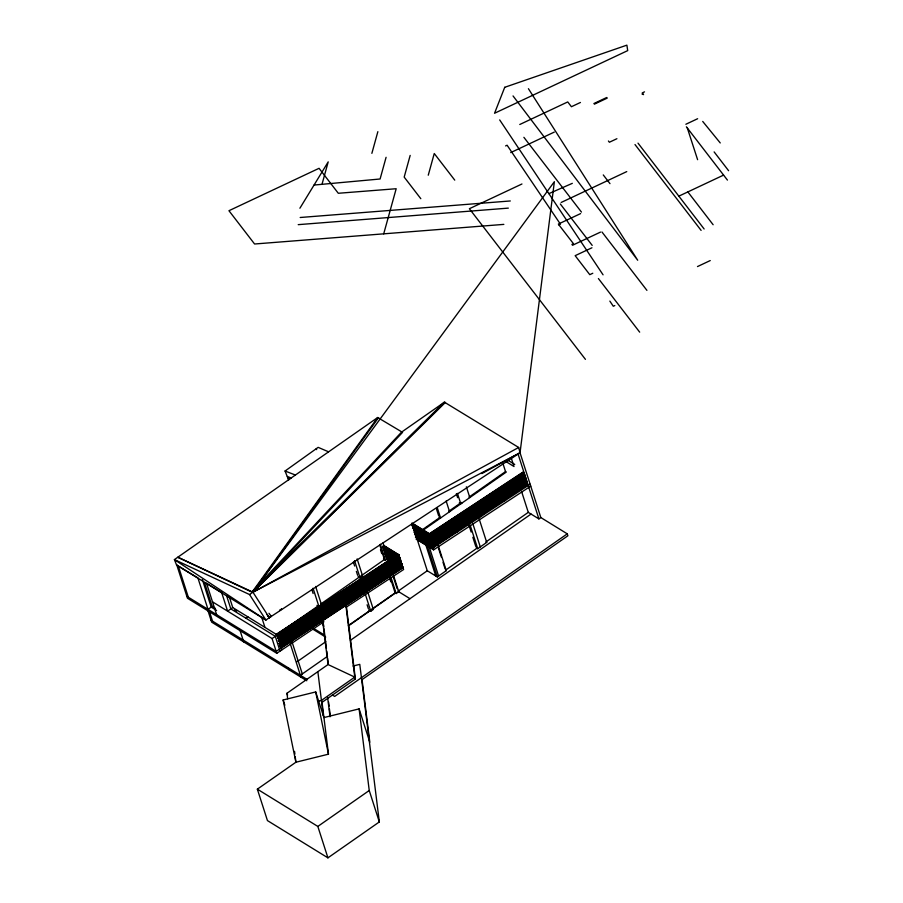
<?xml version="1.0" encoding="UTF-8"?>
<svg xmlns="http://www.w3.org/2000/svg" width="903" height="903" viewBox="0 0 903 903"><rect width="100%" height="100%" fill="white"/><g stroke="black" fill="none" stroke-linecap="round" stroke-linejoin="round"><path stroke-width="1.35" d="M353.017 666.03L359.778 664.36L379.328 821.933L327.924 857.85L267.446 820.59L257.355 789.166L295.902 762.222L283.136 699.983L315.7 691.935L323.929 717.569L359.112 708.878L369.812 742.221L362.047 679.62L567.885 535.772L567.265 533.842L540.829 517.554L520.038 452.787L554.374 181.684L252.942 592.187L520.038 452.787L518.672 447.47L444.434 402.174L401.463 432.198L251.847 592.029L444.434 402.174L252.874 592.221L249.555 594.546L174.403 559.6L377.691 417.525L402.557 432.356L253.021 592.097M322.213 183.546L328.207 161.863L299.898 208.232M371.867 153.352L377.86 131.657M386.089 157.303L380.095 178.997L314.052 185.047M383.707 233.843L396.18 188.727L338.298 193.276L319.064 168.308L228.944 210.715L254.578 244.002L503.84 224.384M410.176 155.406L404.183 177.101L420.821 198.705M428.259 175.205L434.253 153.51L454.751 180.126M377.691 417.525L252.084 592.187L177.789 557.23L252.93 592.176L269.32 617.697L520.038 452.787L481.886 473.567M445.461 402.366L252.942 592.187L252.084 592.187L252.874 592.221L378.571 417.57M480.565 516.719L485.171 512.407M461.072 528.221L456.76 532.33M433.496 546.947L433.587 549.859L530.738 486.13M434.975 545.988L436.973 544.024M288.621 480.057L285.066 471.016L316.264 448.712L316.648 449.626M316.242 448.701L318.161 447.357L328.478 451.771M267.694 615.519L269.32 617.697L271.216 616.275L265.922 620.068L174.403 559.6L176.57 565.018L197.915 577.931L208.627 611.275M208.006 609.356L212.182 606.432L215.411 608.419M281.95 649.697L277.21 634.944L232.76 607.561L227.612 611.15L221.653 592.56L206.527 583.236L216.618 614.661M246.056 618.284L247.986 616.941M518.04 454.096L520.038 452.787M422.062 529.937L439.817 517.521M422.976 530.287L506.29 472.066L505.533 471.603L469.052 497.09L469.808 497.553L466.366 486.819M277.063 634.628L279.32 633.014M281.589 631.423L318.624 605.586M384.689 559.363L320.52 604.209L321.536 604.829L318.962 606.624L316.942 605.382M212.498 601.838L272.074 638.534L398.866 554.781L276.611 635.61L277.627 636.231L399.386 556.383L277.729 636.547M358.062 576.645L360.083 577.886L362.656 576.091L357.125 558.901M383.448 558.946L385.468 560.187L388.03 558.393L386.755 559.284L388.617 560.436M346.188 607.188L403.596 569.533L402.986 567.603L276.194 651.368L186.842 596.307M176.751 564.894L187.452 598.237L276.803 653.287L323.917 621.795M348.344 625.598L395.13 592.899L396.169 593.531L398.742 591.736L393.697 576.024M297.143 661.707L325.791 641.683M348.626 625.734L395.379 593.045M438.316 545.773L446.296 570.651L437.3 576.938L427.277 570.764L397.952 591.251L409.996 598.678M368.774 609.988L370.783 611.241L373.357 609.435L367.893 592.424M476.965 548.223L445.54 570.188L446.296 570.651M540.829 517.554L538.899 518.898L528.278 512.362L485.961 541.935L486.717 542.41L477.721 548.697L476.208 547.76M300.383 675.275L327.518 656.312M350.432 640.306L531.054 514.067M287.651 698.787L286.973 693.256L328.049 664.54L354.789 677.103L355.398 679.022L322.044 702.353L328.478 754.174L295.902 762.222L295.236 756.804M318.714 701.089L321.423 700.423L354.789 677.103L345.635 603.328M567.265 533.842L334.674 696.405L332.451 695.028M257.355 789.166L317.833 826.426L369.237 790.509L359.112 708.878M382.635 546.462L383.922 545.57L398.866 554.781L397.534 555.65L382.635 546.462L396.643 555.356M382.737 546.789L384.023 545.886L398.968 555.097L397.534 555.65M395.886 555.921L383.143 548.065L384.328 546.857L383.053 542.884M394.397 557.061L383.865 550.311L385.152 549.419L387.477 550.853M392.907 558.201L384.791 553.2L385.976 551.981M392.162 558.765L385.209 554.476L386.484 553.584M390.66 559.905L385.931 556.722L387.206 555.83L390.694 557.975M412.581 525.354L428.959 535.434L430.268 534.565L428.846 535.118L412.479 525.038M412.592 523.413L430.144 534.226L428.959 535.434L430.246 534.553L429.139 534.045M429.614 534.926L430.562 535.513L429.264 536.405L411.712 525.591M430.573 535.524L429.365 536.721L430.663 535.829L429.365 536.721L412.998 526.641M430.968 536.8L429.67 537.68L413.303 527.6M413.405 527.916L429.772 538.007L431.07 537.116L430.02 536.213M413.822 529.203L430.189 539.283L431.487 538.402L430.088 538.967L412.536 528.153M414.646 531.765L431.013 541.845L432.311 540.965L430.912 541.529L414.545 531.449M431.668 541.337L432.751 542.263L431.42 543.132L415.053 533.052M432.074 542.624L433.158 543.538L431.837 544.419L415.47 534.328M415.877 535.614L432.244 545.694L433.542 544.814L432.142 545.378L414.59 534.565M416.294 536.89L432.661 546.981L433.982 546.101L432.56 546.654L416.193 536.574M428.959 535.434L430.268 534.565M429.772 538.007L524.869 475.238L523.909 474.583L524.97 475.565L429.218 538.639M430.438 537.488L431.386 538.075L430.189 539.283L431.499 538.402L430.517 537.804M432.221 540.649L431.013 541.845L526.201 479.403L525.151 478.432L526.099 479.087L430.912 541.529L432.232 540.649L431.262 540.05M432.323 540.976L431.013 541.845L432.334 540.976L431.363 540.378M431.769 541.653L432.718 542.24L431.42 543.132L413.766 532.002M527.025 481.976L431.837 544.419L433.045 543.211L431.736 544.091L415.369 534.012M433.147 543.538L431.837 544.419L433.158 543.538L432.187 542.94M432.492 543.899L433.44 544.486L432.244 545.694L527.442 483.252L526.381 482.281L431.239 545.073M433.553 544.814L432.244 545.694L433.564 544.825L432.593 544.227M432.898 545.186L433.858 545.773L432.661 546.981L527.849 484.539L526.799 483.556L431.657 546.36M432.21 547.478L432.966 547.94L530.117 484.211M436.138 544.848L456.015 531.856L435.077 545.875M432.797 547.41L433.79 546.755M505.308 499.822L503.637 500.623M428.282 545.051L428.948 544.611L432.368 547.049M430.167 534.237L428.846 535.118L524.045 472.675L523.097 472.021L427.943 534.813M429.365 536.721L430.686 535.84M428.914 537.285L524.553 474.278L523.503 473.296L524.451 473.962L429.264 536.405L430.697 535.851M431.408 538.086L430.088 538.967L525.275 476.524L524.327 475.87L525.377 476.84L429.625 539.926M430.189 539.283L431.51 538.414M430.144 541.134L525.794 478.127L524.733 477.145L525.693 477.8L430.494 540.242L414.127 530.163M432.639 541.935L431.318 542.816L526.517 480.373L525.557 479.707L430.415 542.511L431.6 541.732M432.74 542.263L431.42 543.132L526.618 480.689L525.557 479.707M431.736 544.091L526.923 481.649L525.975 480.994L430.833 543.798L432.006 543.019M433.463 544.498L432.142 545.378L527.341 482.936L526.381 482.281M433.88 545.784L432.56 546.654L527.747 484.222L526.799 483.556M397.873 554.544L276.205 634.324L277.311 635.272M276.307 634.651L396.812 555.232M278.034 637.507L399.69 557.343L277.435 638.173L278.451 638.793L400.21 558.946L278.553 639.11M279.016 638.681L399.465 559.318L400.514 559.916L278.959 640.396M278.858 640.08L400.514 559.916L399.329 559.409M398.595 561.44L399.589 562.061L400.921 561.192L399.916 560.571L278.259 640.735L279.275 641.356L401.022 561.519L279.377 641.683M279.84 641.254L400.243 561.914M279.682 642.643L401.338 562.479L279.783 642.959M400.65 563.201L279.083 643.297L280.099 643.918L401.846 564.082L280.201 644.245L279.185 643.625M400.751 563.517L401.846 564.082L400.514 564.939L399.419 564.014M279.603 644.9L401.146 564.42L402.162 565.041L280.607 645.532M400.977 564.533L402.162 565.041L280.506 645.205L279.501 644.584M401.519 565.729L402.67 566.644L280.325 647.146L281.33 647.767L402.986 567.603L401.97 566.982M401.575 566.079L402.67 566.644L401.338 567.513L400.243 566.576M402.569 566.328L280.923 646.492L279.907 645.871L401.474 565.763L402.569 566.328L401.237 567.186M429.128 534.034L523.198 472.337L524.146 472.991L428.361 536.1M431.961 547.32L527.205 484.843L528.153 485.498M505.33 499.833L503.874 500.781L504.359 501.109M432.729 547.771L433.711 547.128M428.394 535.682L429.444 535.005L428.259 535.772M430.042 540.818L431.092 540.129L429.975 540.863M430.46 542.093L431.51 541.416L430.381 542.139M432.323 543.978L431.171 544.735M383.041 547.749L397.941 556.925L399.273 556.067L398.268 555.447L399.386 556.383L398.042 557.253L397.049 556.632M397.354 557.602L398.358 558.212L399.69 557.343L398.686 556.722L399.792 557.67L398.46 558.528L397.455 557.919M397.771 558.878L398.765 559.499L400.097 558.63L399.092 558.009L400.21 558.946L398.866 559.815L397.873 559.205M398.178 560.165L399.182 560.774L400.514 559.916M398.279 560.481L399.284 561.102L400.616 560.232L399.51 559.296M399.916 560.571L401.022 561.519L399.589 562.061M399.002 562.727L400.006 563.337L401.338 562.479L400.334 561.858L401.44 562.795L400.108 563.664L399.103 563.043M400.413 564.623L401.745 563.754L400.74 563.133L401.846 564.082M399.826 565.289L400.83 565.91L402.162 565.041M399.927 565.617L400.932 566.226L402.264 565.357L401.146 564.42M402.986 567.603L401.654 568.472L400.65 567.852M252.874 592.221L518.672 447.47M519.767 124.501L567.739 101.937L571.418 106.723L580.437 102.479M593.903 103.529L606.737 97.501M505.601 145.925L507.102 145.225L560.447 224.215L558.946 224.926L558.381 224.057L580.584 213.605M594.377 104.161L607.211 98.122M510.726 152.596L554.284 132.098M644.505 91.858L642.247 92.919L643.534 94.589L642.067 94.081M616.907 138.712L609.39 142.245L608.43 141.003M521.957 183.986L469.379 208.717L585.437 359.36M685.862 124.264L697.635 118.722M561.181 202.464L626.75 171.604M600.506 232.094L572.525 245.255L571.949 244.397L573.45 243.686L558.946 224.926M678.842 196.154L723.585 175.103M591.928 247.783L575.155 255.673L589.783 274.67L592.786 273.259M697.488 266.566L710.243 260.561M614.796 305.553L613.295 306.252L609.852 301.105M548.877 193.637L572.321 183.343M300.191 217.499L510.308 200.963M298.216 224.655L508.333 208.119M285.066 471.016L295.27 474.978M287.368 476.491L291.195 477.98M397.681 554.273L398.866 554.781M397.783 554.6L398.968 555.097M398.088 555.559L399.273 556.067M398.189 555.876L399.386 556.383M398.505 556.846L399.69 557.343M398.607 557.162L399.792 557.67M398.912 558.122L400.097 558.63M399.013 558.449L400.21 558.946M399.431 559.725L400.616 560.232M399.736 560.695L400.921 561.192M399.837 561.011L401.022 561.519M400.153 561.971L401.338 562.479M400.255 562.298L401.44 562.795M400.56 563.258L401.745 563.754M401.079 564.86L402.264 565.357M401.485 566.136L402.67 566.644M507.621 460.067L514.733 464.447M505.985 461.591L513.999 466.524L511.527 458.826M462.099 502.948L461.343 502.486L448.814 511.233L449.57 511.708L446.15 501.03M480.531 515.455L481.536 516.064M459.3 502.915L460.812 503.84L457.449 493.377M439.061 517.058L440.574 517.983L437.21 507.52M456.5 531.54L457.245 532.002M412.694 523.729L429.275 533.944M417.739 527.612L421.295 529.801M414.229 528.537L416.599 529.993M430.844 538.775L431.792 539.362L430.596 540.57L414.229 530.479M416.655 533.12L419.026 534.576M428.496 540.412L430.866 541.868M429.32 542.974L431.69 544.441M417.728 536.867L419.951 538.233M424.907 541.281L427.119 542.647M429.331 544.012L434.275 547.06L432.966 547.94L415.403 537.116M417.186 539.339L425.708 544.588L435.788 576.001M416.023 539.046L433.587 549.859M391.304 551.146L394.78 553.291M394.035 553.866L396.361 555.289M387.884 552.128L390.209 553.562M400.345 566.892L402.32 568.043M361.64 575.471L362.656 576.091M313.476 628.307L324.177 634.899M312.731 629.12L325.701 637.1M176.57 565.018L265.922 620.068L249.555 594.546M290.924 640.159L292.29 642.541M234.43 609.615L236.755 611.049M280.009 646.187L281.025 646.808M216.596 610.428L211.212 607.109L202.385 579.613M211.031 620.226L307.302 679.541M306.772 680.749L211.652 622.144L207.667 609.751M396.203 556.88L383.459 549.035L395.142 556.485M383.865 550.311L394.295 556.733M393.55 557.309L384.283 551.598L393.652 557.625M384.689 552.873L392.805 557.873M385.107 554.16L392.049 558.438M391.304 559.013L385.513 555.447L390.254 558.618M385.931 556.722L390.559 559.578M389.814 560.153L386.337 558.009L388.753 559.758M429.602 544.182L432.695 546.834M401.733 567.14L402.648 567.818M702.715 121.442L720.244 142.945M714.126 151.907L728.597 170.701M686.382 126.792L727.434 180.092M687.849 191.91L713.133 224.734M638.003 143.137L704.126 228.978M635.001 144.548L701.112 230.389M603.272 174.934L609.988 183.648M601.962 231.981L646.92 290.36M523.887 137.324L581.442 212.07M560.323 203.999L592.199 245.39M598.407 278.553L639.674 332.146M513.039 95.932L637.699 260.233L528.413 88.686M268.959 613.261L271.216 616.275M267.028 614.604L269.32 617.697M499.686 119.918L603.069 274.828M687.341 128.034L697.601 159.684M518.108 454.141L538.899 518.898M521.562 491.413L528.278 512.362M503.061 463.905L505.533 471.603M479.143 518.841L486.717 542.41M472.72 523.334L480.283 546.902M470.147 525.128L477.721 548.697M469.063 525.501L471.163 532.048M472.845 537.285L475.779 546.45M456.365 493.749L457.618 497.677M436.544 509.202L438.644 515.748M438.395 547.929L441.341 557.095M443.023 562.332L445.123 568.879M428.925 545.931L438.587 576.035M427.221 545.514L437.3 576.938M411.949 523.018L427.277 570.764M393.324 576.848L397.117 588.632M380.355 544.295L385.468 560.187M391.123 577.818L396.169 593.531M379.836 545.164L384.452 559.567M390.085 577.186L395.13 592.899M380.468 549.679L381.743 553.652M389.532 577.886L390.785 581.814M354.54 560.628L360.083 577.886M365.32 594.219L370.783 611.241M353.378 562.038L354.653 566.023M356.358 571.339L357.644 575.324M367.092 604.762L368.356 608.678M315.632 586.465L321.536 604.829M313.048 588.203L318.962 606.624M311.874 589.591L313.138 593.542M322.19 621.715L323.872 626.953M369.237 790.509L379.328 821.933M321.423 700.423L322.044 702.342M291.613 640.588L302.313 673.931M290.303 643.862L301.004 677.205M288.35 667.859L288.96 669.755M280.02 651.04L275.28 636.299L230.829 608.904L226.563 595.619M272.074 638.534L276.803 653.287M286.973 693.256L287.583 695.175M261.531 616.76L264.951 627.393M283.136 699.983L284.829 705.254M317.833 826.426L327.924 857.85M229.328 596.883L232.76 607.561M239.724 629.493L243.697 641.886M204.597 582.807L212.182 606.432M209.18 610.688L212.544 621.151M178.263 565.82L188.343 597.244M315.7 691.935L328.478 754.174M346.425 606.647L355.41 679.045M323.127 621.738L323.646 625.948M323.985 628.725L326.423 648.309M326.762 651.086L327.292 655.296M327.631 658.073L328.32 663.671M322.337 618.42L328.049 664.54M328.557 701.936L329.087 706.135M329.426 708.934L330.126 714.533M327.597 697.206L330.024 716.801M317.856 671.663L323.308 715.639M294.559 751.386L294.897 754.095M287.741 477.608A630.926 266.814 58.6 0 1 290.281 478.567M504.732 87.298L494.551 113.259L627.709 50.613L626.885 45.15L504.732 87.298M281.499 609.085L279.591 610.518L281.522 609.164M433.959 546.089L432.661 546.981L433.971 546.101M431.803 539.373L430.494 540.242L431.815 539.373M505.567 499.98L504.122 500.951L505.578 499.991M429.952 536.608L428.801 537.353L429.963 536.608M431.194 540.457L430.042 541.202L431.205 540.457M429.038 533.718L427.988 534.407L429.038 533.729M429.862 536.292L428.812 536.969L429.862 536.292M430.268 537.567L429.218 538.256L430.279 537.567M430.686 538.854L429.636 539.531L430.686 538.854M431.916 542.703L430.866 543.38L431.927 542.703M432.74 545.265L431.69 545.943L432.751 545.265"/></g></svg>
